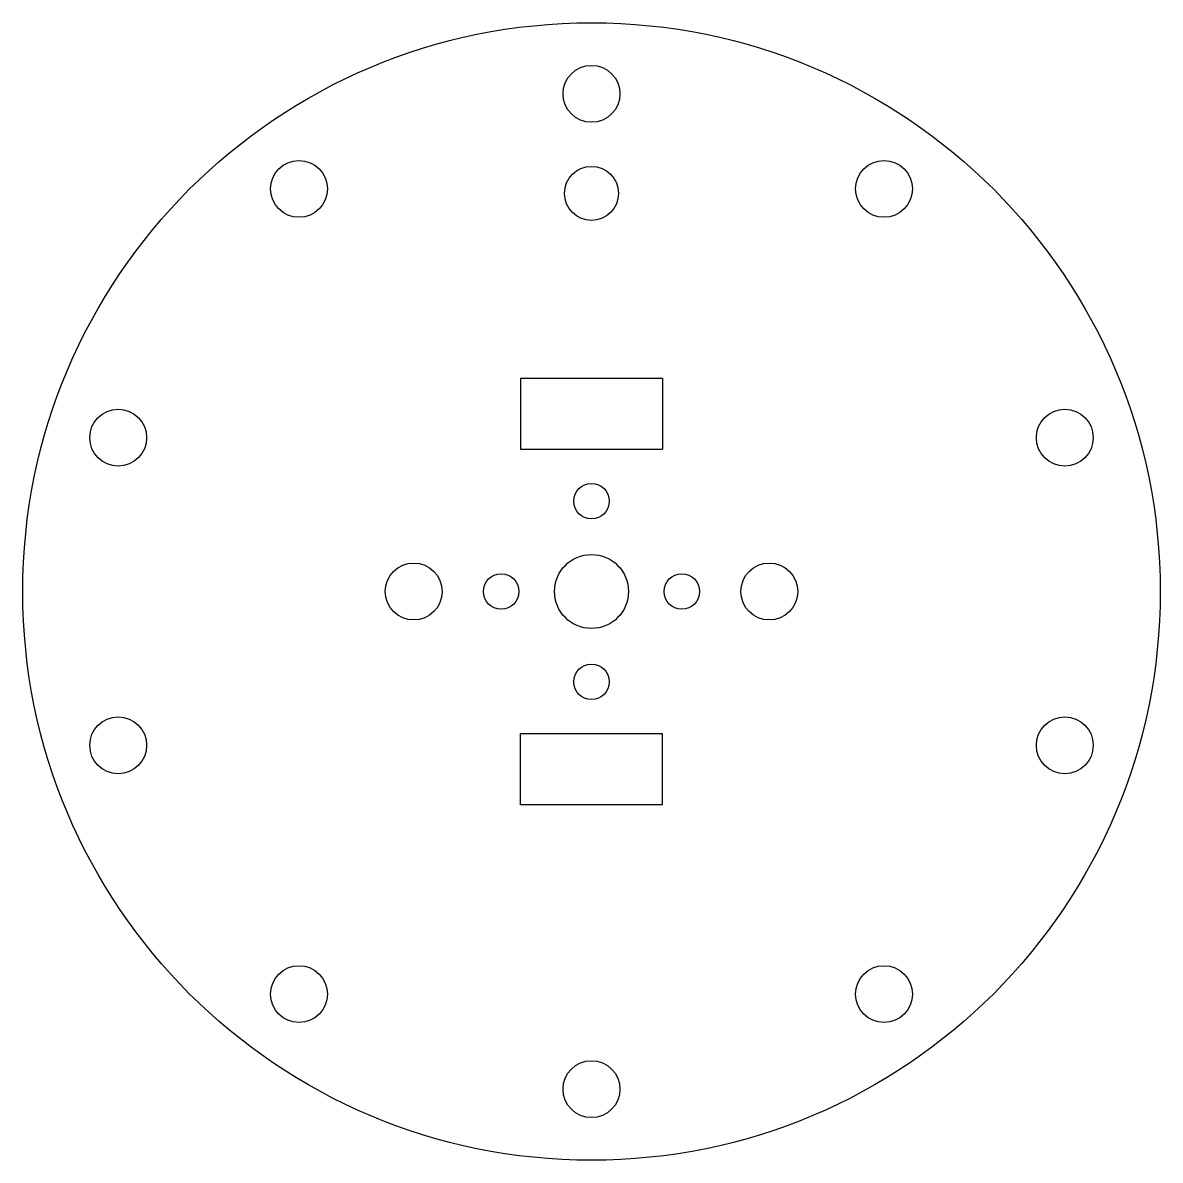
# Model space of a CAD drawing. Extents: x -40 to 40, y -40 to 40.
import ezdxf

# ---------------------------------------------------------------- set-up
doc = ezdxf.new("R2010")
doc.units = 0
doc.header["$MEASUREMENT"] = 0
doc.layers.add('MODELSKETCH_VISIBLE', color=7, linetype='CONTINUOUS')

msp = doc.modelspace()

# ---------------------------------------------------------------- linework, layer by layer
at = {"layer": 'MODELSKETCH_VISIBLE'}
for p, q in [((-5, 15), (5, 15)), ((-5, 15), (-5, 10)), ((5, 15), (5, 10)), ((-5, 10), (5, 10)), ((5, -10), (-5, -10)), ((-5, -15), (-5, -10)), ((5, -15), (5, -10)), ((5, -15), (-5, -15))]:
    msp.add_line(p, q, dxfattribs=at)
for centre, radius in [((0, 0), 40), ((0, 35), 2), ((-20.572, 28.316), 2), ((0, 28), 1.9), ((20.572, 28.316), 2), ((-33.287, 10.816), 2), ((33.287, 10.816), 2), ((0, 6.35), 1.25), ((0, 0), 2.6), ((-12.5, 0), 2), ((12.5, 0), 2), ((-6.35, 0), 1.25), ((6.35, 0), 1.25), ((0, -6.35), 1.25), ((-33.287, -10.816), 2), ((33.287, -10.816), 2), ((-20.572, -28.316), 2), ((20.572, -28.316), 2), ((0, -35), 2)]:
    msp.add_circle(centre, radius, dxfattribs=at)

doc.saveas('drawing.dxf')
